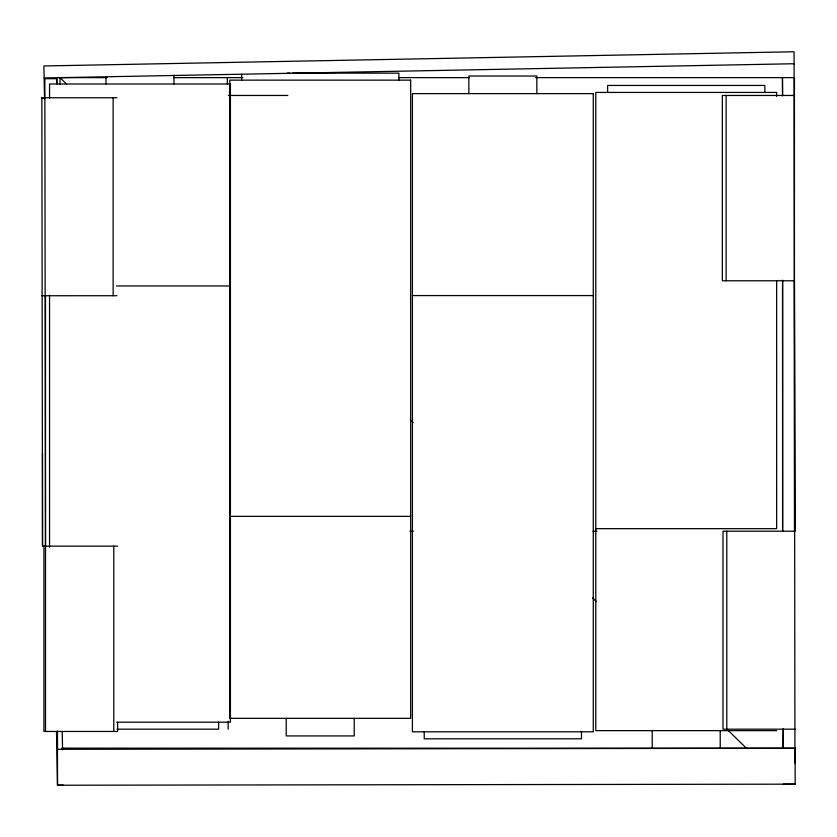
<?xml version="1.0" encoding="UTF-8"?>
<svg xmlns="http://www.w3.org/2000/svg" width="837" height="837" viewBox="0 0 837 837"><rect width="100%" height="100%" fill="white"/><g stroke="black" fill="none" stroke-linecap="round" stroke-linejoin="round"><path stroke-width="1.26" d="M56.801 83.92L56.801 78.688L44.842 78.688L45.501 546.153L42.509 546.174L41.85 97.762L44.842 97.741M783.15 728.619L783.139 748.236L783.286 729.184M56.759 83.773L56.801 78.688M794.951 763.062L794.062 51.768L43.901 65.966L44.528 98.86M44.131 77.946L289.822 73.29M292.437 73.237L794.282 63.738M63.235 785.116L57.512 785.232L56.508 731.622M41.85 295.743L116.939 295.723M57.46 730.994L57.512 785.232L795.15 784.164L795.098 748.236L57.46 749.303L57.314 731.465M287.248 73.143L398.862 73.143L398.862 80.143M59.992 84.181L59.992 77.642L107.031 77.642M173.688 77.642L242.95 77.632M398.454 77.621L469.034 77.632M535.607 77.621L794.439 77.621L794.439 531.202M228.302 95.46L287.782 95.46M794.439 95.46L722.331 95.46L722.331 280.772L794.439 280.772L795.098 531.202L723.001 531.202L723.001 729.184L795.098 729.184M41.85 97.762L116.939 97.741M116.573 285.961L230.416 285.961M412.411 295.576L593.276 295.576M229.809 516.366L410.664 516.366M595.787 528.67L776.652 528.67L776.652 280.51M409.931 531.202L413.394 531.202M593.004 531.202L596.927 531.202M117.599 546.153L43.932 546.153L43.932 731.465L117.599 731.465L117.599 722.331M116.573 722.185L230.416 722.185L230.416 83.993L49.55 83.993L49.55 98.327M117.107 729.184L218.603 729.184L218.603 722.185M776.652 730.638L595.787 730.638L595.787 92.436L776.652 92.436L776.652 96.36M795.098 748.236L61.802 748.152M783.191 784.164L795.15 784.164M59.992 77.642L66.531 84.035M410.371 419.944L413.175 422.685M592.575 597.942L596.31 601.594M728.064 730.303L746.75 748.56M62.22 731.601L62.566 749.879M782.616 95.46L782.469 77.621L782.48 95.92M782.543 280.228L782.616 531.202L782.616 280.772M227.35 77.621L227.35 84.16M764.84 92.436L764.84 85.447L607.599 85.447L607.599 92.436M726.798 531.202L726.798 729.184M726.129 95.46L726.129 280.772M720.218 730.638L720.218 748.236M652.222 730.638L652.222 748.236M581.464 731.81L581.464 738.809L424.223 738.809L424.223 731.81M536.841 93.618L536.841 76.021L468.846 76.021L468.846 93.618M354.239 718.334L354.239 735.932L286.233 735.932L286.233 718.334M241.621 74.315L241.621 80.143M228.166 721.368L228.166 729.184M173.981 75.194L173.981 83.993M113.801 546.153L113.801 731.465M113.141 97.741L113.141 295.723M105.985 76.449L105.985 83.993M49.55 295.095L49.55 547.168M45.501 295.723L45.501 731.465M42.509 453.56L42.509 546.174M410.664 80.143L229.809 80.143L229.809 718.334L410.664 718.334L410.664 80.143M593.276 93.618L412.411 93.618L412.411 731.81L593.276 731.81L593.276 93.618"/></g></svg>
